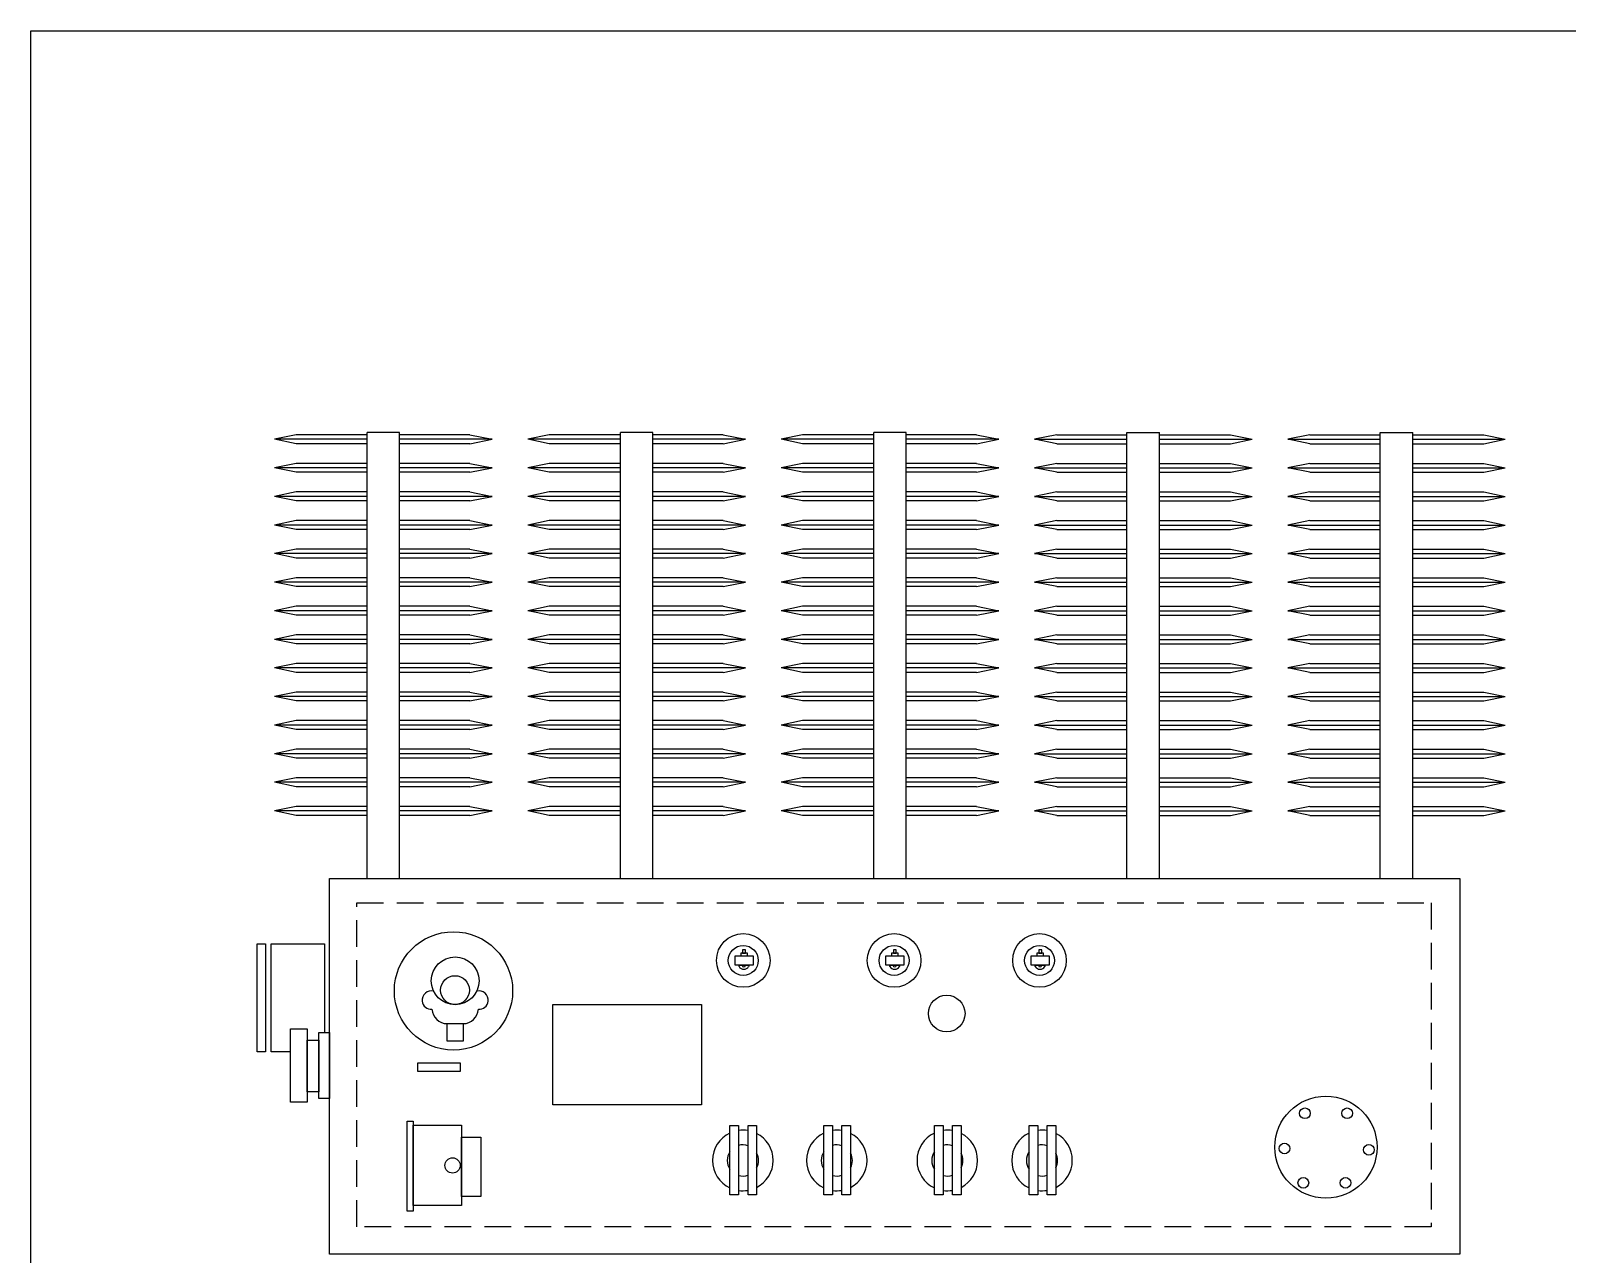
# Model space of a CAD drawing. Header units: millimetres. Extents: x 5537 to 25002, y 8409 to 18291.
# Drawn here: x 12480 to 14675, y 13082 to 14831 of the extents above; entities that cross this region are included whole.
import ezdxf

# ---------------------------------------------------------------- set-up
doc = ezdxf.new("R2010")
doc.units = ezdxf.units.MM
doc.linetypes.add('DASHED', pattern=[19.05, 12.7, -6.35])

msp = doc.modelspace()

# ---------------------------------------------------------------- linework, layer by layer
at = {"color": 1}
for p, q in [((12859.3, 14253.3), (12828.8, 14246.9)), ((12961, 14246.9), (12828.8, 14246.9)), ((12859.3, 14240.5), (12828.8, 14246.9)), ((12961, 14253.3), (12859.3, 14253.3)), ((13007.3, 14256.6), (12961, 14256.6)), ((12961, 13619.4), (12961, 14256.6)), ((13007.3, 13619.4), (13007.3, 14256.6)), ((13107.8, 14253.3), (13007.3, 14253.3)), ((13139.5, 14246.9), (13007.3, 14246.9)), ((13107.8, 14253.3), (13139.5, 14246.9)), ((13107.8, 14240.5), (13139.5, 14246.9)), ((13221.2, 14253.3), (13190.6, 14246.9)), ((13322.9, 14246.9), (13190.6, 14246.9)), ((13221.2, 14240.5), (13190.6, 14246.9)), ((13322.9, 14253.3), (13221.2, 14253.3)), ((13369.1, 14256.6), (13322.9, 14256.6)), ((13322.9, 13619.4), (13322.9, 14256.6)), ((13369.1, 13619.4), (13369.1, 14256.6)), ((13469.6, 14253.3), (13369.1, 14253.3)), ((13501.4, 14246.9), (13369.1, 14246.9)), ((13469.6, 14253.3), (13501.4, 14246.9)), ((13469.6, 14240.5), (13501.4, 14246.9)), ((13583, 14253.3), (13552.5, 14246.9)), ((13684.7, 14246.9), (13552.5, 14246.9)), ((13583, 14240.5), (13552.5, 14246.9)), ((13684.7, 14253.3), (13583, 14253.3)), ((13731, 14256.6), (13684.7, 14256.6)), ((13684.7, 13619.4), (13684.7, 14256.6)), ((13731, 13619.4), (13731, 14256.6)), ((13831.5, 14253.3), (13731, 14253.3)), ((13863.2, 14246.9), (13731, 14246.9)), ((13831.5, 14253.3), (13863.2, 14246.9)), ((13831.5, 14240.5), (13863.2, 14246.9)), ((13946.1, 14253.3), (13914.3, 14246.9)), ((13914.3, 14246.9), (14046.5, 14246.9)), ((13946.1, 14240.5), (13914.3, 14246.9)), ((13946.1, 14253.3), (14046.5, 14253.3)), ((14046.5, 14256.6), (14092.8, 14256.6)), ((14046.5, 13619.4), (14046.5, 14256.6)), ((14092.8, 13619.4), (14092.8, 14256.6)), ((14092.8, 14253.3), (14194.5, 14253.3)), ((14092.8, 14246.9), (14225.1, 14246.9)), ((14194.5, 14253.3), (14225.1, 14246.9)), ((14194.5, 14240.5), (14225.1, 14246.9)), ((14307.9, 14253.3), (14276.1, 14246.9)), ((14276.1, 14246.9), (14408.4, 14246.9)), ((14307.9, 14240.5), (14276.1, 14246.9)), ((14307.9, 14253.3), (14408.4, 14253.3)), ((14408.4, 13619.4), (14408.4, 14256.6)), ((14408.4, 14256.6), (14454.7, 14256.6)), ((14454.7, 13619.4), (14454.7, 14256.6)), ((14454.7, 14253.3), (14556.4, 14253.3)), ((14454.7, 14246.9), (14586.9, 14246.9)), ((14556.4, 14253.3), (14586.9, 14246.9)), ((14556.4, 14240.5), (14586.9, 14246.9)), ((12961, 14240.5), (12859.3, 14240.5)), ((13107.8, 14240.5), (13007.3, 14240.5)), ((13322.9, 14240.5), (13221.2, 14240.5)), ((13469.6, 14240.5), (13369.1, 14240.5)), ((13684.7, 14240.5), (13583, 14240.5)), ((13831.5, 14240.5), (13731, 14240.5)), ((13946.1, 14240.5), (14046.5, 14240.5)), ((14092.8, 14240.5), (14194.5, 14240.5)), ((14307.9, 14240.5), (14408.4, 14240.5)), ((14454.7, 14240.5), (14556.4, 14240.5)), ((12859.3, 14212.4), (12828.8, 14206)), ((12961, 14206), (12828.8, 14206)), ((12859.3, 14199.7), (12828.8, 14206)), ((12961, 14212.4), (12859.3, 14212.4)), ((13107.8, 14212.4), (13007.3, 14212.4)), ((13139.5, 14206), (13007.3, 14206)), ((13107.8, 14212.4), (13139.5, 14206)), ((13107.8, 14199.7), (13139.5, 14206)), ((13221.2, 14212.4), (13190.6, 14206)), ((13322.9, 14206), (13190.6, 14206)), ((13221.2, 14199.7), (13190.6, 14206)), ((13322.9, 14212.4), (13221.2, 14212.4)), ((13469.6, 14212.4), (13369.1, 14212.4)), ((13501.4, 14206), (13369.1, 14206)), ((13469.6, 14212.4), (13501.4, 14206)), ((13469.6, 14199.7), (13501.4, 14206)), ((13583, 14212.4), (13552.5, 14206)), ((13684.7, 14206), (13552.5, 14206)), ((13583, 14199.7), (13552.5, 14206)), ((13684.7, 14212.4), (13583, 14212.4)), ((13831.5, 14212.4), (13731, 14212.4)), ((13863.2, 14206), (13731, 14206)), ((13831.5, 14212.4), (13863.2, 14206)), ((13831.5, 14199.7), (13863.2, 14206)), ((13946.1, 14212.4), (13914.3, 14206)), ((13914.3, 14206), (14046.5, 14206)), ((13946.1, 14199.7), (13914.3, 14206)), ((13946.1, 14212.4), (14046.5, 14212.4)), ((14092.8, 14212.4), (14194.5, 14212.4)), ((14092.8, 14206), (14225.1, 14206)), ((14194.5, 14212.4), (14225.1, 14206)), ((14194.5, 14199.7), (14225.1, 14206)), ((14307.9, 14212.4), (14276.1, 14206)), ((14276.1, 14206), (14408.4, 14206)), ((14307.9, 14199.7), (14276.1, 14206)), ((14307.9, 14212.4), (14408.4, 14212.4)), ((14454.7, 14212.4), (14556.4, 14212.4)), ((14454.7, 14206), (14586.9, 14206)), ((14556.4, 14212.4), (14586.9, 14206)), ((14556.4, 14199.7), (14586.9, 14206)), ((12961, 14199.7), (12859.3, 14199.7)), ((13107.8, 14199.7), (13007.3, 14199.7)), ((13322.9, 14199.7), (13221.2, 14199.7)), ((13469.6, 14199.7), (13369.1, 14199.7)), ((13684.7, 14199.7), (13583, 14199.7)), ((13831.5, 14199.7), (13731, 14199.7)), ((13946.1, 14199.7), (14046.5, 14199.7)), ((14092.8, 14199.7), (14194.5, 14199.7)), ((14307.9, 14199.7), (14408.4, 14199.7)), ((14454.7, 14199.7), (14556.4, 14199.7)), ((12859.3, 14171.6), (12828.8, 14165.2)), ((12961, 14165.2), (12828.8, 14165.2)), ((12859.3, 14158.8), (12828.8, 14165.2)), ((12961, 14171.6), (12859.3, 14171.6)), ((13107.8, 14171.6), (13007.3, 14171.6)), ((13139.5, 14165.2), (13007.3, 14165.2)), ((13107.8, 14171.6), (13139.5, 14165.2)), ((13107.8, 14158.8), (13139.5, 14165.2)), ((13221.2, 14171.6), (13190.6, 14165.2)), ((13322.9, 14165.2), (13190.6, 14165.2)), ((13221.2, 14158.8), (13190.6, 14165.2)), ((13322.9, 14171.6), (13221.2, 14171.6)), ((13469.6, 14171.6), (13369.1, 14171.6)), ((13501.4, 14165.2), (13369.1, 14165.2)), ((13469.6, 14171.6), (13501.4, 14165.2)), ((13469.6, 14158.8), (13501.4, 14165.2)), ((13583, 14171.6), (13552.5, 14165.2)), ((13684.7, 14165.2), (13552.5, 14165.2)), ((13583, 14158.8), (13552.5, 14165.2)), ((13684.7, 14171.6), (13583, 14171.6)), ((13831.5, 14171.6), (13731, 14171.6)), ((13863.2, 14165.2), (13731, 14165.2)), ((13831.5, 14171.6), (13863.2, 14165.2)), ((13831.5, 14158.8), (13863.2, 14165.2)), ((13946.1, 14171.6), (13914.3, 14165.2)), ((13914.3, 14165.2), (14046.5, 14165.2)), ((13946.1, 14158.8), (13914.3, 14165.2)), ((13946.1, 14171.6), (14046.5, 14171.6)), ((14092.8, 14171.6), (14194.5, 14171.6)), ((14092.8, 14165.2), (14225.1, 14165.2)), ((14194.5, 14171.6), (14225.1, 14165.2)), ((14194.5, 14158.8), (14225.1, 14165.2)), ((14307.9, 14171.6), (14276.1, 14165.2)), ((14276.1, 14165.2), (14408.4, 14165.2)), ((14307.9, 14158.8), (14276.1, 14165.2)), ((14307.9, 14171.6), (14408.4, 14171.6)), ((14454.7, 14171.6), (14556.4, 14171.6)), ((14454.7, 14165.2), (14586.9, 14165.2)), ((14556.4, 14171.6), (14586.9, 14165.2)), ((14556.4, 14158.8), (14586.9, 14165.2)), ((12961, 14158.8), (12859.3, 14158.8)), ((13107.8, 14158.8), (13007.3, 14158.8)), ((13322.9, 14158.8), (13221.2, 14158.8)), ((13469.6, 14158.8), (13369.1, 14158.8)), ((13684.7, 14158.8), (13583, 14158.8)), ((13831.5, 14158.8), (13731, 14158.8)), ((13946.1, 14158.8), (14046.5, 14158.8)), ((14092.8, 14158.8), (14194.5, 14158.8)), ((14307.9, 14158.8), (14408.4, 14158.8)), ((14454.7, 14158.8), (14556.4, 14158.8)), ((12859.3, 14130.7), (12828.8, 14124.3)), ((12961, 14124.3), (12828.8, 14124.3)), ((12859.3, 14118), (12828.8, 14124.3)), ((12961, 14130.7), (12859.3, 14130.7)), ((12961, 14118), (12859.3, 14118)), ((13107.8, 14130.7), (13007.3, 14130.7)), ((13139.5, 14124.3), (13007.3, 14124.3)), ((13107.8, 14118), (13007.3, 14118)), ((13107.8, 14130.7), (13139.5, 14124.3)), ((13107.8, 14118), (13139.5, 14124.3)), ((13221.2, 14130.7), (13190.6, 14124.3)), ((13322.9, 14124.3), (13190.6, 14124.3)), ((13221.2, 14118), (13190.6, 14124.3)), ((13322.9, 14130.7), (13221.2, 14130.7)), ((13322.9, 14118), (13221.2, 14118)), ((13469.6, 14130.7), (13369.1, 14130.7)), ((13501.4, 14124.3), (13369.1, 14124.3)), ((13469.6, 14118), (13369.1, 14118)), ((13469.6, 14130.7), (13501.4, 14124.3)), ((13469.6, 14118), (13501.4, 14124.3)), ((13583, 14130.7), (13552.5, 14124.3)), ((13684.7, 14124.3), (13552.5, 14124.3)), ((13583, 14118), (13552.5, 14124.3)), ((13684.7, 14130.7), (13583, 14130.7)), ((13684.7, 14118), (13583, 14118)), ((13831.5, 14130.7), (13731, 14130.7)), ((13863.2, 14124.3), (13731, 14124.3)), ((13831.5, 14118), (13731, 14118)), ((13831.5, 14130.7), (13863.2, 14124.3)), ((13831.5, 14118), (13863.2, 14124.3)), ((13946.1, 14130.7), (13914.3, 14124.3)), ((13914.3, 14124.3), (14046.5, 14124.3)), ((13946.1, 14118), (13914.3, 14124.3)), ((13946.1, 14130.7), (14046.5, 14130.7)), ((13946.1, 14118), (14046.5, 14118)), ((14092.8, 14130.7), (14194.5, 14130.7)), ((14092.8, 14124.3), (14225.1, 14124.3)), ((14092.8, 14118), (14194.5, 14118)), ((14194.5, 14130.7), (14225.1, 14124.3)), ((14194.5, 14118), (14225.1, 14124.3)), ((14307.9, 14130.7), (14276.1, 14124.3)), ((14276.1, 14124.3), (14408.4, 14124.3)), ((14307.9, 14118), (14276.1, 14124.3)), ((14307.9, 14130.7), (14408.4, 14130.7)), ((14307.9, 14118), (14408.4, 14118)), ((14454.7, 14130.7), (14556.4, 14130.7)), ((14454.7, 14124.3), (14586.9, 14124.3)), ((14454.7, 14118), (14556.4, 14118)), ((14556.4, 14130.7), (14586.9, 14124.3)), ((14556.4, 14118), (14586.9, 14124.3)), ((12859.3, 14089.9), (12828.8, 14083.5)), ((12961, 14083.5), (12828.8, 14083.5)), ((12859.3, 14077.1), (12828.8, 14083.5)), ((12961, 14089.9), (12859.3, 14089.9)), ((12961, 14077.1), (12859.3, 14077.1)), ((13107.8, 14089.9), (13007.3, 14089.9)), ((13139.5, 14083.5), (13007.3, 14083.5)), ((13107.8, 14077.1), (13007.3, 14077.1)), ((13107.8, 14089.9), (13139.5, 14083.5)), ((13107.8, 14077.1), (13139.5, 14083.5)), ((13221.2, 14089.9), (13190.6, 14083.5)), ((13322.9, 14083.5), (13190.6, 14083.5)), ((13221.2, 14077.1), (13190.6, 14083.5)), ((13322.9, 14089.9), (13221.2, 14089.9)), ((13322.9, 14077.1), (13221.2, 14077.1)), ((13469.6, 14089.9), (13369.1, 14089.9)), ((13501.4, 14083.5), (13369.1, 14083.5)), ((13469.6, 14077.1), (13369.1, 14077.1)), ((13469.6, 14089.9), (13501.4, 14083.5)), ((13469.6, 14077.1), (13501.4, 14083.5)), ((13583, 14089.9), (13552.5, 14083.5)), ((13684.7, 14083.5), (13552.5, 14083.5)), ((13583, 14077.1), (13552.5, 14083.5)), ((13684.7, 14089.9), (13583, 14089.9)), ((13684.7, 14077.1), (13583, 14077.1)), ((13831.5, 14089.9), (13731, 14089.9)), ((13863.2, 14083.5), (13731, 14083.5)), ((13831.5, 14077.1), (13731, 14077.1)), ((13831.5, 14089.9), (13863.2, 14083.5)), ((13831.5, 14077.1), (13863.2, 14083.5)), ((13946.1, 14089.9), (13914.3, 14083.5)), ((13914.3, 14083.5), (14046.5, 14083.5)), ((13946.1, 14077.1), (13914.3, 14083.5)), ((13946.1, 14089.9), (14046.5, 14089.9)), ((13946.1, 14077.1), (14046.5, 14077.1)), ((14092.8, 14089.9), (14194.5, 14089.9)), ((14092.8, 14083.5), (14225.1, 14083.5)), ((14092.8, 14077.1), (14194.5, 14077.1)), ((14194.5, 14089.9), (14225.1, 14083.5)), ((14194.5, 14077.1), (14225.1, 14083.5)), ((14307.9, 14089.9), (14276.1, 14083.5)), ((14276.1, 14083.5), (14408.4, 14083.5)), ((14307.9, 14077.1), (14276.1, 14083.5)), ((14307.9, 14089.9), (14408.4, 14089.9)), ((14307.9, 14077.1), (14408.4, 14077.1)), ((14454.7, 14089.9), (14556.4, 14089.9)), ((14454.7, 14083.5), (14586.9, 14083.5)), ((14454.7, 14077.1), (14556.4, 14077.1)), ((14556.4, 14089.9), (14586.9, 14083.5)), ((14556.4, 14077.1), (14586.9, 14083.5)), ((12859.3, 14049), (12828.8, 14042.6)), ((12961, 14042.6), (12828.8, 14042.6)), ((12859.3, 14036.3), (12828.8, 14042.6)), ((12961, 14049), (12859.3, 14049)), ((12961, 14036.3), (12859.3, 14036.3)), ((13107.8, 14049), (13007.3, 14049)), ((13139.5, 14042.6), (13007.3, 14042.6)), ((13107.8, 14036.3), (13007.3, 14036.3)), ((13107.8, 14049), (13139.5, 14042.6)), ((13107.8, 14036.3), (13139.5, 14042.6)), ((13221.2, 14049), (13190.6, 14042.6)), ((13322.9, 14042.6), (13190.6, 14042.6)), ((13221.2, 14036.3), (13190.6, 14042.6)), ((13322.9, 14049), (13221.2, 14049)), ((13322.9, 14036.3), (13221.2, 14036.3)), ((13469.6, 14049), (13369.1, 14049)), ((13501.4, 14042.6), (13369.1, 14042.6)), ((13469.6, 14036.3), (13369.1, 14036.3)), ((13469.6, 14049), (13501.4, 14042.6)), ((13469.6, 14036.3), (13501.4, 14042.6)), ((13583, 14049), (13552.5, 14042.6)), ((13684.7, 14042.6), (13552.5, 14042.6)), ((13583, 14036.3), (13552.5, 14042.6)), ((13684.7, 14049), (13583, 14049)), ((13684.7, 14036.3), (13583, 14036.3)), ((13831.5, 14049), (13731, 14049)), ((13863.2, 14042.6), (13731, 14042.6)), ((13831.5, 14036.3), (13731, 14036.3)), ((13831.5, 14049), (13863.2, 14042.6)), ((13831.5, 14036.3), (13863.2, 14042.6)), ((13946.1, 14049), (13914.3, 14042.6)), ((13914.3, 14042.6), (14046.5, 14042.6)), ((13946.1, 14036.3), (13914.3, 14042.6)), ((13946.1, 14049), (14046.5, 14049)), ((13946.1, 14036.3), (14046.5, 14036.3)), ((14092.8, 14049), (14194.5, 14049)), ((14092.8, 14042.6), (14225.1, 14042.6)), ((14092.8, 14036.3), (14194.5, 14036.3)), ((14194.5, 14049), (14225.1, 14042.6)), ((14194.5, 14036.3), (14225.1, 14042.6)), ((14307.9, 14049), (14276.1, 14042.6)), ((14276.1, 14042.6), (14408.4, 14042.6)), ((14307.9, 14036.3), (14276.1, 14042.6)), ((14307.9, 14049), (14408.4, 14049)), ((14307.9, 14036.3), (14408.4, 14036.3)), ((14454.7, 14049), (14556.4, 14049)), ((14454.7, 14042.6), (14586.9, 14042.6)), ((14454.7, 14036.3), (14556.4, 14036.3)), ((14556.4, 14049), (14586.9, 14042.6)), ((14556.4, 14036.3), (14586.9, 14042.6)), ((12859.3, 14008.2), (12828.8, 14001.8)), ((12961, 14008.2), (12859.3, 14008.2)), ((13107.8, 14008.2), (13007.3, 14008.2)), ((13107.8, 14008.2), (13139.5, 14001.8)), ((13221.2, 14008.2), (13190.6, 14001.8)), ((13322.9, 14008.2), (13221.2, 14008.2)), ((13469.6, 14008.2), (13369.1, 14008.2)), ((13469.6, 14008.2), (13501.4, 14001.8)), ((13583, 14008.2), (13552.5, 14001.8)), ((13684.7, 14008.2), (13583, 14008.2)), ((13831.5, 14008.2), (13731, 14008.2)), ((13831.5, 14008.2), (13863.2, 14001.8)), ((13946.1, 14008.2), (13914.3, 14001.8)), ((13946.1, 14008.2), (14046.5, 14008.2)), ((14092.8, 14008.2), (14194.5, 14008.2)), ((14194.5, 14008.2), (14225.1, 14001.8)), ((14307.9, 14008.2), (14276.1, 14001.8)), ((14307.9, 14008.2), (14408.4, 14008.2)), ((14454.7, 14008.2), (14556.4, 14008.2)), ((14556.4, 14008.2), (14586.9, 14001.8)), ((12961, 14001.8), (12828.8, 14001.8)), ((12859.3, 13995.4), (12828.8, 14001.8)), ((12961, 13995.4), (12859.3, 13995.4)), ((13139.5, 14001.8), (13007.3, 14001.8)), ((13107.8, 13995.4), (13007.3, 13995.4)), ((13107.8, 13995.4), (13139.5, 14001.8)), ((13322.9, 14001.8), (13190.6, 14001.8)), ((13221.2, 13995.4), (13190.6, 14001.8)), ((13322.9, 13995.4), (13221.2, 13995.4)), ((13501.4, 14001.8), (13369.1, 14001.8)), ((13469.6, 13995.4), (13369.1, 13995.4)), ((13469.6, 13995.4), (13501.4, 14001.8)), ((13684.7, 14001.8), (13552.5, 14001.8)), ((13583, 13995.4), (13552.5, 14001.8)), ((13684.7, 13995.4), (13583, 13995.4)), ((13863.2, 14001.8), (13731, 14001.8)), ((13831.5, 13995.4), (13731, 13995.4)), ((13831.5, 13995.4), (13863.2, 14001.8)), ((13914.3, 14001.8), (14046.5, 14001.8)), ((13946.1, 13995.4), (13914.3, 14001.8)), ((13946.1, 13995.4), (14046.5, 13995.4)), ((14092.8, 14001.8), (14225.1, 14001.8)), ((14092.8, 13995.4), (14194.5, 13995.4)), ((14194.5, 13995.4), (14225.1, 14001.8)), ((14276.1, 14001.8), (14408.4, 14001.8)), ((14307.9, 13995.4), (14276.1, 14001.8)), ((14307.9, 13995.4), (14408.4, 13995.4)), ((14454.7, 14001.8), (14586.9, 14001.8)), ((14454.7, 13995.4), (14556.4, 13995.4)), ((14556.4, 13995.4), (14586.9, 14001.8)), ((12859.3, 13967.3), (12828.8, 13960.9)), ((12961, 13967.3), (12859.3, 13967.3)), ((13107.8, 13967.3), (13007.3, 13967.3)), ((13107.8, 13967.3), (13139.5, 13960.9)), ((13221.2, 13967.3), (13190.6, 13960.9)), ((13322.9, 13967.3), (13221.2, 13967.3)), ((13469.6, 13967.3), (13369.1, 13967.3)), ((13469.6, 13967.3), (13501.4, 13960.9)), ((13583, 13967.3), (13552.5, 13960.9)), ((13684.7, 13967.3), (13583, 13967.3)), ((13831.5, 13967.3), (13731, 13967.3)), ((13831.5, 13967.3), (13863.2, 13960.9)), ((13946.1, 13967.3), (13914.3, 13960.9)), ((13946.1, 13967.3), (14046.5, 13967.3)), ((14092.8, 13967.3), (14194.5, 13967.3)), ((14194.5, 13967.3), (14225.1, 13960.9)), ((14307.9, 13967.3), (14276.1, 13960.9)), ((14307.9, 13967.3), (14408.4, 13967.3)), ((14454.7, 13967.3), (14556.4, 13967.3)), ((14556.4, 13967.3), (14586.9, 13960.9)), ((12961, 13960.9), (12828.8, 13960.9)), ((12859.3, 13954.6), (12828.8, 13960.9)), ((12961, 13954.6), (12859.3, 13954.6)), ((13139.5, 13960.9), (13007.3, 13960.9)), ((13107.8, 13954.6), (13007.3, 13954.6)), ((13107.8, 13954.6), (13139.5, 13960.9)), ((13322.9, 13960.9), (13190.6, 13960.9)), ((13221.2, 13954.6), (13190.6, 13960.9)), ((13322.9, 13954.6), (13221.2, 13954.6)), ((13501.4, 13960.9), (13369.1, 13960.9)), ((13469.6, 13954.6), (13369.1, 13954.6)), ((13469.6, 13954.6), (13501.4, 13960.9)), ((13684.7, 13960.9), (13552.5, 13960.9)), ((13583, 13954.6), (13552.5, 13960.9)), ((13684.7, 13954.6), (13583, 13954.6)), ((13863.2, 13960.9), (13731, 13960.9)), ((13831.5, 13954.6), (13731, 13954.6)), ((13831.5, 13954.6), (13863.2, 13960.9)), ((13914.3, 13960.9), (14046.5, 13960.9)), ((13946.1, 13954.6), (13914.3, 13960.9)), ((13946.1, 13954.6), (14046.5, 13954.6)), ((14092.8, 13960.9), (14225.1, 13960.9)), ((14092.8, 13954.6), (14194.5, 13954.6)), ((14194.5, 13954.6), (14225.1, 13960.9)), ((14276.1, 13960.9), (14408.4, 13960.9)), ((14307.9, 13954.6), (14276.1, 13960.9)), ((14307.9, 13954.6), (14408.4, 13954.6)), ((14454.7, 13960.9), (14586.9, 13960.9)), ((14454.7, 13954.6), (14556.4, 13954.6)), ((14556.4, 13954.6), (14586.9, 13960.9)), ((12859.3, 13926.5), (12828.8, 13920.1)), ((12961, 13920.1), (12828.8, 13920.1)), ((12859.3, 13913.7), (12828.8, 13920.1)), ((12961, 13926.5), (12859.3, 13926.5)), ((13107.8, 13926.5), (13007.3, 13926.5)), ((13139.5, 13920.1), (13007.3, 13920.1)), ((13107.8, 13926.5), (13139.5, 13920.1)), ((13107.8, 13913.7), (13139.5, 13920.1)), ((13221.2, 13926.5), (13190.6, 13920.1)), ((13322.9, 13920.1), (13190.6, 13920.1)), ((13221.2, 13913.7), (13190.6, 13920.1)), ((13322.9, 13926.5), (13221.2, 13926.5)), ((13469.6, 13926.5), (13369.1, 13926.5)), ((13501.4, 13920.1), (13369.1, 13920.1)), ((13469.6, 13926.5), (13501.4, 13920.1)), ((13469.6, 13913.7), (13501.4, 13920.1)), ((13583, 13926.5), (13552.5, 13920.1)), ((13684.7, 13920.1), (13552.5, 13920.1)), ((13583, 13913.7), (13552.5, 13920.1)), ((13684.7, 13926.5), (13583, 13926.5)), ((13831.5, 13926.5), (13731, 13926.5)), ((13863.2, 13920.1), (13731, 13920.1)), ((13831.5, 13926.5), (13863.2, 13920.1)), ((13831.5, 13913.7), (13863.2, 13920.1)), ((13946.1, 13926.5), (13914.3, 13920.1)), ((13914.3, 13920.1), (14046.5, 13920.1)), ((13946.1, 13913.7), (13914.3, 13920.1)), ((13946.1, 13926.5), (14046.5, 13926.5)), ((14092.8, 13926.5), (14194.5, 13926.5)), ((14092.8, 13920.1), (14225.1, 13920.1)), ((14194.5, 13926.5), (14225.1, 13920.1)), ((14194.5, 13913.7), (14225.1, 13920.1)), ((14307.9, 13926.5), (14276.1, 13920.1)), ((14276.1, 13920.1), (14408.4, 13920.1)), ((14307.9, 13913.7), (14276.1, 13920.1)), ((14307.9, 13926.5), (14408.4, 13926.5)), ((14454.7, 13926.5), (14556.4, 13926.5)), ((14454.7, 13920.1), (14586.9, 13920.1)), ((14556.4, 13926.5), (14586.9, 13920.1)), ((14556.4, 13913.7), (14586.9, 13920.1)), ((12961, 13913.7), (12859.3, 13913.7)), ((13107.8, 13913.7), (13007.3, 13913.7)), ((13322.9, 13913.7), (13221.2, 13913.7)), ((13469.6, 13913.7), (13369.1, 13913.7)), ((13684.7, 13913.7), (13583, 13913.7)), ((13831.5, 13913.7), (13731, 13913.7)), ((13946.1, 13913.7), (14046.5, 13913.7)), ((14092.8, 13913.7), (14194.5, 13913.7)), ((14307.9, 13913.7), (14408.4, 13913.7)), ((14454.7, 13913.7), (14556.4, 13913.7)), ((12859.3, 13885.6), (12828.8, 13879.2)), ((12961, 13879.2), (12828.8, 13879.2)), ((12859.3, 13872.9), (12828.8, 13879.2)), ((12961, 13885.6), (12859.3, 13885.6)), ((13107.8, 13885.6), (13007.3, 13885.6)), ((13139.5, 13879.2), (13007.3, 13879.2)), ((13107.8, 13885.6), (13139.5, 13879.2)), ((13107.8, 13872.9), (13139.5, 13879.2)), ((13221.2, 13885.6), (13190.6, 13879.2)), ((13322.9, 13879.2), (13190.6, 13879.2)), ((13221.2, 13872.9), (13190.6, 13879.2)), ((13322.9, 13885.6), (13221.2, 13885.6)), ((13469.6, 13885.6), (13369.1, 13885.6)), ((13501.4, 13879.2), (13369.1, 13879.2)), ((13469.6, 13885.6), (13501.4, 13879.2)), ((13469.6, 13872.9), (13501.4, 13879.2)), ((13583, 13885.6), (13552.5, 13879.2)), ((13684.7, 13879.2), (13552.5, 13879.2)), ((13583, 13872.9), (13552.5, 13879.2)), ((13684.7, 13885.6), (13583, 13885.6)), ((13831.5, 13885.6), (13731, 13885.6)), ((13863.2, 13879.2), (13731, 13879.2)), ((13831.5, 13885.6), (13863.2, 13879.2)), ((13831.5, 13872.9), (13863.2, 13879.2)), ((13946.1, 13885.6), (13914.3, 13879.2)), ((13914.3, 13879.2), (14046.5, 13879.2)), ((13946.1, 13872.9), (13914.3, 13879.2)), ((13946.1, 13885.6), (14046.5, 13885.6)), ((14092.8, 13885.6), (14194.5, 13885.6)), ((14092.8, 13879.2), (14225.1, 13879.2)), ((14194.5, 13885.6), (14225.1, 13879.2)), ((14194.5, 13872.9), (14225.1, 13879.2)), ((14307.9, 13885.6), (14276.1, 13879.2)), ((14276.1, 13879.2), (14408.4, 13879.2)), ((14307.9, 13872.9), (14276.1, 13879.2)), ((14307.9, 13885.6), (14408.4, 13885.6)), ((14454.7, 13885.6), (14556.4, 13885.6)), ((14454.7, 13879.2), (14586.9, 13879.2)), ((14556.4, 13885.6), (14586.9, 13879.2)), ((14556.4, 13872.9), (14586.9, 13879.2)), ((12961, 13872.9), (12859.3, 13872.9)), ((13107.8, 13872.9), (13007.3, 13872.9)), ((13322.9, 13872.9), (13221.2, 13872.9)), ((13469.6, 13872.9), (13369.1, 13872.9)), ((13684.7, 13872.9), (13583, 13872.9)), ((13831.5, 13872.9), (13731, 13872.9)), ((13946.1, 13872.9), (14046.5, 13872.9)), ((14092.8, 13872.9), (14194.5, 13872.9)), ((14307.9, 13872.9), (14408.4, 13872.9)), ((14454.7, 13872.9), (14556.4, 13872.9)), ((12859.3, 13844.8), (12828.8, 13838.4)), ((12961, 13838.4), (12828.8, 13838.4)), ((12859.3, 13832), (12828.8, 13838.4)), ((12961, 13844.8), (12859.3, 13844.8)), ((12961, 13832), (12859.3, 13832)), ((13107.8, 13844.8), (13007.3, 13844.8)), ((13139.5, 13838.4), (13007.3, 13838.4)), ((13107.8, 13832), (13007.3, 13832)), ((13107.8, 13844.8), (13139.5, 13838.4)), ((13107.8, 13832), (13139.5, 13838.4)), ((13221.2, 13844.8), (13190.6, 13838.4)), ((13322.9, 13838.4), (13190.6, 13838.4)), ((13221.2, 13832), (13190.6, 13838.4)), ((13322.9, 13844.8), (13221.2, 13844.8)), ((13322.9, 13832), (13221.2, 13832)), ((13469.6, 13844.8), (13369.1, 13844.8)), ((13501.4, 13838.4), (13369.1, 13838.4)), ((13469.6, 13832), (13369.1, 13832)), ((13469.6, 13844.8), (13501.4, 13838.4)), ((13469.6, 13832), (13501.4, 13838.4)), ((13583, 13844.8), (13552.5, 13838.4)), ((13684.7, 13838.4), (13552.5, 13838.4)), ((13583, 13832), (13552.5, 13838.4)), ((13684.7, 13844.8), (13583, 13844.8)), ((13684.7, 13832), (13583, 13832)), ((13831.5, 13844.8), (13731, 13844.8)), ((13863.2, 13838.4), (13731, 13838.4)), ((13831.5, 13832), (13731, 13832)), ((13831.5, 13844.8), (13863.2, 13838.4)), ((13831.5, 13832), (13863.2, 13838.4)), ((13946.1, 13844.8), (13914.3, 13838.4)), ((13914.3, 13838.4), (14046.5, 13838.4)), ((13946.1, 13832), (13914.3, 13838.4)), ((13946.1, 13844.8), (14046.5, 13844.8)), ((13946.1, 13832), (14046.5, 13832)), ((14092.8, 13844.8), (14194.5, 13844.8)), ((14092.8, 13838.4), (14225.1, 13838.4)), ((14092.8, 13832), (14194.5, 13832)), ((14194.5, 13844.8), (14225.1, 13838.4)), ((14194.5, 13832), (14225.1, 13838.4)), ((14307.9, 13844.8), (14276.1, 13838.4)), ((14276.1, 13838.4), (14408.4, 13838.4)), ((14307.9, 13832), (14276.1, 13838.4)), ((14307.9, 13844.8), (14408.4, 13844.8)), ((14307.9, 13832), (14408.4, 13832)), ((14454.7, 13844.8), (14556.4, 13844.8)), ((14454.7, 13838.4), (14586.9, 13838.4)), ((14454.7, 13832), (14556.4, 13832)), ((14556.4, 13844.8), (14586.9, 13838.4)), ((14556.4, 13832), (14586.9, 13838.4)), ((12859.3, 13803.9), (12828.8, 13797.5)), ((12961, 13797.5), (12828.8, 13797.5)), ((12859.3, 13791.2), (12828.8, 13797.5)), ((12961, 13803.9), (12859.3, 13803.9)), ((12961, 13791.2), (12859.3, 13791.2)), ((13107.8, 13803.9), (13007.3, 13803.9)), ((13139.5, 13797.5), (13007.3, 13797.5)), ((13107.8, 13791.2), (13007.3, 13791.2)), ((13107.8, 13803.9), (13139.5, 13797.5)), ((13107.8, 13791.2), (13139.5, 13797.5)), ((13221.2, 13803.9), (13190.6, 13797.5)), ((13322.9, 13797.5), (13190.6, 13797.5)), ((13221.2, 13791.2), (13190.6, 13797.5)), ((13322.9, 13803.9), (13221.2, 13803.9)), ((13322.9, 13791.2), (13221.2, 13791.2)), ((13469.6, 13803.9), (13369.1, 13803.9)), ((13501.4, 13797.5), (13369.1, 13797.5)), ((13469.6, 13791.2), (13369.1, 13791.2)), ((13469.6, 13803.9), (13501.4, 13797.5)), ((13469.6, 13791.2), (13501.4, 13797.5)), ((13583, 13803.9), (13552.5, 13797.5)), ((13684.7, 13797.5), (13552.5, 13797.5)), ((13583, 13791.2), (13552.5, 13797.5)), ((13684.7, 13803.9), (13583, 13803.9)), ((13684.7, 13791.2), (13583, 13791.2)), ((13831.5, 13803.9), (13731, 13803.9)), ((13863.2, 13797.5), (13731, 13797.5)), ((13831.5, 13791.2), (13731, 13791.2)), ((13831.5, 13803.9), (13863.2, 13797.5)), ((13831.5, 13791.2), (13863.2, 13797.5)), ((13946.1, 13803.9), (13914.3, 13797.5)), ((13914.3, 13797.5), (14046.5, 13797.5)), ((13946.1, 13791.2), (13914.3, 13797.5)), ((13946.1, 13803.9), (14046.5, 13803.9)), ((13946.1, 13791.2), (14046.5, 13791.2)), ((14092.8, 13803.9), (14194.5, 13803.9)), ((14092.8, 13797.5), (14225.1, 13797.5)), ((14092.8, 13791.2), (14194.5, 13791.2)), ((14194.5, 13803.9), (14225.1, 13797.5)), ((14194.5, 13791.2), (14225.1, 13797.5)), ((14307.9, 13803.9), (14276.1, 13797.5)), ((14276.1, 13797.5), (14408.4, 13797.5)), ((14307.9, 13791.2), (14276.1, 13797.5)), ((14307.9, 13803.9), (14408.4, 13803.9)), ((14307.9, 13791.2), (14408.4, 13791.2)), ((14454.7, 13803.9), (14556.4, 13803.9)), ((14454.7, 13797.5), (14586.9, 13797.5)), ((14454.7, 13791.2), (14556.4, 13791.2)), ((14556.4, 13803.9), (14586.9, 13797.5)), ((14556.4, 13791.2), (14586.9, 13797.5)), ((12859.3, 13763.1), (12828.8, 13756.7)), ((12961, 13756.7), (12828.8, 13756.7)), ((12859.3, 13750.3), (12828.8, 13756.7)), ((12961, 13763.1), (12859.3, 13763.1)), ((12961, 13750.3), (12859.3, 13750.3)), ((13107.8, 13763.1), (13007.3, 13763.1)), ((13139.5, 13756.7), (13007.3, 13756.7)), ((13107.8, 13750.3), (13007.3, 13750.3)), ((13107.8, 13763.1), (13139.5, 13756.7)), ((13107.8, 13750.3), (13139.5, 13756.7)), ((13221.2, 13763.1), (13190.6, 13756.7)), ((13322.9, 13756.7), (13190.6, 13756.7)), ((13221.2, 13750.3), (13190.6, 13756.7)), ((13322.9, 13763.1), (13221.2, 13763.1)), ((13322.9, 13750.3), (13221.2, 13750.3)), ((13469.6, 13763.1), (13369.1, 13763.1)), ((13501.4, 13756.7), (13369.1, 13756.7)), ((13469.6, 13750.3), (13369.1, 13750.3)), ((13469.6, 13763.1), (13501.4, 13756.7)), ((13469.6, 13750.3), (13501.4, 13756.7)), ((13583, 13763.1), (13552.5, 13756.7)), ((13684.7, 13756.7), (13552.5, 13756.7)), ((13583, 13750.3), (13552.5, 13756.7)), ((13684.7, 13763.1), (13583, 13763.1)), ((13684.7, 13750.3), (13583, 13750.3)), ((13831.5, 13763.1), (13731, 13763.1)), ((13863.2, 13756.7), (13731, 13756.7)), ((13831.5, 13750.3), (13731, 13750.3)), ((13831.5, 13763.1), (13863.2, 13756.7)), ((13831.5, 13750.3), (13863.2, 13756.7)), ((13946.1, 13763.1), (13914.3, 13756.7)), ((13914.3, 13756.7), (14046.5, 13756.7)), ((13946.1, 13750.3), (13914.3, 13756.7)), ((13946.1, 13763.1), (14046.5, 13763.1)), ((13946.1, 13750.3), (14046.5, 13750.3)), ((14092.8, 13763.1), (14194.5, 13763.1)), ((14092.8, 13756.7), (14225.1, 13756.7)), ((14092.8, 13750.3), (14194.5, 13750.3)), ((14194.5, 13763.1), (14225.1, 13756.7)), ((14194.5, 13750.3), (14225.1, 13756.7)), ((14307.9, 13763.1), (14276.1, 13756.7)), ((14276.1, 13756.7), (14408.4, 13756.7)), ((14307.9, 13750.3), (14276.1, 13756.7)), ((14307.9, 13763.1), (14408.4, 13763.1)), ((14307.9, 13750.3), (14408.4, 13750.3)), ((14454.7, 13763.1), (14556.4, 13763.1)), ((14454.7, 13756.7), (14586.9, 13756.7)), ((14454.7, 13750.3), (14556.4, 13750.3)), ((14556.4, 13763.1), (14586.9, 13756.7)), ((14556.4, 13750.3), (14586.9, 13756.7)), ((12859.3, 13722.2), (12828.8, 13715.8)), ((12961, 13722.2), (12859.3, 13722.2)), ((13107.8, 13722.2), (13007.3, 13722.2)), ((13107.8, 13722.2), (13139.5, 13715.8)), ((13221.2, 13722.2), (13190.6, 13715.8)), ((13322.9, 13722.2), (13221.2, 13722.2)), ((13469.6, 13722.2), (13369.1, 13722.2)), ((13469.6, 13722.2), (13501.4, 13715.8)), ((13583, 13722.2), (13552.5, 13715.8)), ((13684.7, 13722.2), (13583, 13722.2)), ((13831.5, 13722.2), (13731, 13722.2)), ((13831.5, 13722.2), (13863.2, 13715.8)), ((13946.1, 13722.2), (13914.3, 13715.8)), ((13946.1, 13722.2), (14046.5, 13722.2)), ((14092.8, 13722.2), (14194.5, 13722.2)), ((14194.5, 13722.2), (14225.1, 13715.8)), ((14307.9, 13722.2), (14276.1, 13715.8)), ((14307.9, 13722.2), (14408.4, 13722.2)), ((14454.7, 13722.2), (14556.4, 13722.2)), ((14556.4, 13722.2), (14586.9, 13715.8)), ((12961, 13715.8), (12828.8, 13715.8)), ((12859.3, 13709.4), (12828.8, 13715.8)), ((12961, 13709.4), (12859.3, 13709.4)), ((13139.5, 13715.8), (13007.3, 13715.8)), ((13107.8, 13709.4), (13007.3, 13709.4)), ((13107.8, 13709.4), (13139.5, 13715.8)), ((13322.9, 13715.8), (13190.6, 13715.8)), ((13221.2, 13709.4), (13190.6, 13715.8)), ((13322.9, 13709.4), (13221.2, 13709.4)), ((13501.4, 13715.8), (13369.1, 13715.8)), ((13469.6, 13709.4), (13369.1, 13709.4)), ((13469.6, 13709.4), (13501.4, 13715.8)), ((13684.7, 13715.8), (13552.5, 13715.8)), ((13583, 13709.4), (13552.5, 13715.8)), ((13684.7, 13709.4), (13583, 13709.4)), ((13863.2, 13715.8), (13731, 13715.8)), ((13831.5, 13709.4), (13731, 13709.4)), ((13831.5, 13709.4), (13863.2, 13715.8)), ((13914.3, 13715.8), (14046.5, 13715.8)), ((13946.1, 13709.4), (13914.3, 13715.8)), ((13946.1, 13709.4), (14046.5, 13709.4)), ((14092.8, 13715.8), (14225.1, 13715.8)), ((14092.8, 13709.4), (14194.5, 13709.4)), ((14194.5, 13709.4), (14225.1, 13715.8)), ((14276.1, 13715.8), (14408.4, 13715.8)), ((14307.9, 13709.4), (14276.1, 13715.8)), ((14307.9, 13709.4), (14408.4, 13709.4)), ((14454.7, 13715.8), (14586.9, 13715.8)), ((14454.7, 13709.4), (14556.4, 13709.4)), ((14556.4, 13709.4), (14586.9, 13715.8))]:
    msp.add_line(p, q, dxfattribs=at)
at = {"color": 1, "linetype": 'DASHED', "ltscale": 3}
for p, q in [((12946.4, 13584.4), (14481.2, 13584.4)), ((12946.4, 13121.7), (12946.4, 13584.4)), ((14481.2, 13584.4), (14481.2, 13121.7)), ((14481.2, 13121.7), (12946.4, 13121.7))]:
    msp.add_line(p, q, dxfattribs=at)
at = {"color": 1}
for points in [[(12480.3, 14830.5), (19036.3, 14830.5), (19036.3, 11845.1), (12480.3, 11845.1)], [(12907, 13619.4), (14522, 13619.4), (14522, 13082.4), (12907, 13082.4)], [(12804, 13525.7), (12815.9, 13525.7), (12815.9, 13371.8), (12804, 13371.8)], [(13486.6, 13508.9), (13512.2, 13508.9), (13512.2, 13495.3), (13486.6, 13495.3)], [(13494.7, 13508.9), (13504.1, 13508.9), (13504.1, 13512.8), (13494.7, 13512.8)], [(13497.3, 13512.8), (13501.5, 13512.8), (13501.5, 13517.5), (13497.3, 13517.5)], [(13702, 13508.9), (13727.7, 13508.9), (13727.7, 13495.3), (13702, 13495.3)], [(13710.1, 13508.9), (13719.6, 13508.9), (13719.6, 13512.8), (13710.1, 13512.8)], [(13712.8, 13512.8), (13716.9, 13512.8), (13716.9, 13517.5), (13712.8, 13517.5)], [(13909.8, 13508.9), (13935.4, 13508.9), (13935.4, 13495.3), (13909.8, 13495.3)], [(13917.9, 13508.9), (13927.3, 13508.9), (13927.3, 13512.8), (13917.9, 13512.8)], [(13920.5, 13512.8), (13924.7, 13512.8), (13924.7, 13517.5), (13920.5, 13517.5)], [(13226.2, 13439.2), (13438.5, 13439.2), (13438.5, 13295.8), (13226.2, 13295.8)], [(12851.3, 13404.5), (12875.3, 13404.5), (12875.3, 13299.6), (12851.3, 13299.6)], [(12892, 13399.4), (12907, 13399.4), (12907, 13304.9), (12892, 13304.9)], [(13075.4, 13411.9), (13098, 13411.9), (13098, 13387), (13075.4, 13387)], [(12875.3, 13388.5), (12892, 13388.5), (12892, 13314.3), (12875.3, 13314.3)], [(13033.3, 13355.7), (13093.9, 13355.7), (13093.9, 13343.3), (13033.3, 13343.3)], [(13018.1, 13272.4), (13026.7, 13272.4), (13026.7, 13143.9), (13018.1, 13143.9)], [(13026.7, 13266.7), (13095.7, 13266.7), (13095.7, 13151.9), (13026.7, 13151.9)], [(13479.3, 13266.4), (13491.7, 13266.4), (13491.7, 13167.5), (13479.3, 13167.5)], [(13505.1, 13266.4), (13517.4, 13266.4), (13517.4, 13167.5), (13505.1, 13167.5)], [(13613.4, 13266.4), (13625.8, 13266.4), (13625.8, 13167.5), (13613.4, 13167.5)], [(13639.2, 13266.4), (13651.6, 13266.4), (13651.6, 13167.5), (13639.2, 13167.5)], [(13771.4, 13266.4), (13783.8, 13266.4), (13783.8, 13167.5), (13771.4, 13167.5)], [(13797.2, 13266.4), (13809.6, 13266.4), (13809.6, 13167.5), (13797.2, 13167.5)], [(13906.6, 13266.4), (13919, 13266.4), (13919, 13167.5), (13906.6, 13167.5)], [(13932.4, 13266.4), (13944.8, 13266.4), (13944.8, 13167.5), (13932.4, 13167.5)], [(13095.7, 13249.5), (13123.2, 13249.5), (13123.2, 13165.1), (13095.7, 13165.1)]]:
    msp.add_lwpolyline(points, close=True, dxfattribs=at)
for points in [[(12851.3, 13371.8), (12823.8, 13371.8), (12823.8, 13525.7), (12899.8, 13525.7), (12899.8, 13399.4)], [(13492.3, 13493.4), (13492.3, 13495.3), (13506, 13495.3), (13506, 13493.4)], [(13707.7, 13493.4), (13707.7, 13495.3), (13721.4, 13495.3), (13721.4, 13493.4)], [(13915.5, 13493.4), (13915.5, 13495.3), (13929.2, 13495.3), (13929.2, 13493.4)]]:
    msp.add_lwpolyline(points, dxfattribs=at)
for centre, radius in [((13084.3, 13458.7), 84.5), ((13498.3, 13502.2), 38.3), ((13498.3, 13502.2), 21.4), ((13713.8, 13502.2), 38.3), ((13713.8, 13502.2), 21.4), ((13921.5, 13502.2), 38.3), ((13921.5, 13502.2), 21.4), ((13086.7, 13473.1), 34.1), ((13086.4, 13459.8), 20.6), ((13788.9, 13426.3), 26.2), ((14330.7, 13235.4), 73), ((14300.7, 13283.8), 7.67), ((14361, 13283.8), 7.67), ((14271.5, 13233.5), 7.67), ((14392.1, 13231.6), 7.67), ((13083, 13209.3), 10.9), ((14298.4, 13184.4), 7.67), ((14358.7, 13184.4), 7.67)]:
    msp.add_circle(centre, radius, dxfattribs=at)
for centre, radius, start, end in [((13499.1, 13497.8), 8.17, 213.0956, 326.9044), ((13499.1, 13495.3), 2.45, 180, 0), ((13714.6, 13497.8), 8.17, 213.0956, 326.9044), ((13714.6, 13495.3), 2.45, 180, 0), ((13922.3, 13497.8), 8.17, 213.0956, 326.9044), ((13922.3, 13495.3), 2.45, 180, 0), ((13053.1, 13445.3), 13.5, 77.9625, 186.0073), ((13120.4, 13445.3), 13.5, 353.9927, 102.1574), ((13051.9, 13445), 12.4, 184.993, 277.685), ((13121.5, 13445), 12.4, 262.315, 355.007), ((13075.4, 13433.8), 21.9, 182.7062, 270), ((13098, 13433.8), 21.9, 270, 357.2938), ((13497.7, 13216.4), 43.3, 80.2529, 98.0468), ((13631.9, 13216.4), 43.3, 80.2529, 98.0468), ((13789.8, 13216.4), 43.3, 80.2529, 98.0468), ((13925.1, 13216.4), 43.3, 80.2529, 98.0468), ((13497.7, 13216.4), 43.3, 115.1805, 244.8195), ((13497.7, 13216.4), 22.3, 70.8138, 105.7672), ((13497.7, 13216.4), 43.3, 297.0514, 62.9486), ((13631.9, 13216.4), 43.3, 115.1805, 244.8195), ((13631.9, 13216.4), 22.3, 70.8138, 105.7672), ((13631.9, 13216.4), 43.3, 297.0514, 62.9486), ((13789.8, 13216.4), 43.3, 115.1805, 244.8195), ((13789.8, 13216.4), 22.3, 70.8138, 105.7672), ((13789.8, 13216.4), 43.3, 297.0514, 62.9486), ((13925.1, 13216.4), 43.3, 115.1805, 244.8195), ((13925.1, 13216.4), 22.3, 70.8138, 105.7672), ((13925.1, 13216.4), 43.3, 297.0514, 62.9486), ((13497.7, 13216.4), 22.3, 145.6815, 214.3185), ((13497.7, 13216.4), 22.3, 331.9852, 28.0148), ((13631.9, 13216.4), 22.3, 145.6815, 214.3185), ((13631.9, 13216.4), 22.3, 331.9852, 28.0148), ((13789.8, 13216.4), 22.3, 145.6815, 214.3185), ((13789.8, 13216.4), 22.3, 331.9852, 28.0148), ((13925.1, 13216.4), 22.3, 145.6815, 214.3185), ((13925.1, 13216.4), 22.3, 331.9852, 28.0148), ((13497.7, 13216.4), 22.3, 254.2328, 289.1862), ((13631.9, 13216.4), 22.3, 254.2328, 289.1862), ((13789.8, 13216.4), 22.3, 254.2328, 289.1862), ((13925.1, 13216.4), 22.3, 254.2328, 289.1862), ((13497.7, 13216.4), 43.3, 261.9532, 279.7471), ((13631.9, 13216.4), 43.3, 261.9532, 279.7471), ((13789.8, 13216.4), 43.3, 261.9532, 279.7471), ((13925.1, 13216.4), 43.3, 261.9532, 279.7471)]:
    msp.add_arc(centre, radius, start, end, dxfattribs=at)

doc.saveas('drawing.dxf')
